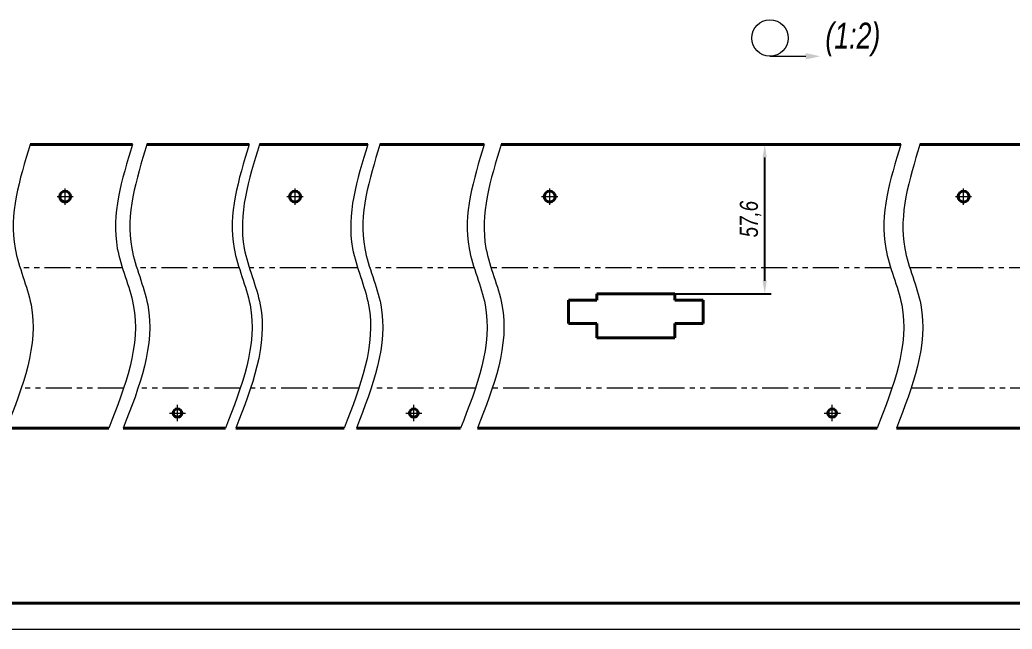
# Model space of a CAD drawing. Header units: millimetres. Extents: x 12064 to 35004, y -6103 to -2658.
# Drawn here: x 29488 to 29679.4, y -3146.6 to -3029.1 of the extents above; entities that cross this region are included whole.
import ezdxf

# ---------------------------------------------------------------- set-up
doc = ezdxf.new("R2010")
doc.units = ezdxf.units.MM
doc.linetypes.add('LT_03', pattern=[20.32, 12.7, -2.54, 2.54, -2.54])
doc.linetypes.add('LT_04', pattern=[20, 10, -2, 2, -2, 2, -2])
for name, color, linetype, lineweight in [('Layer_01', 5, 'Continuous', 13), ('Layer_03', 5, 'LT_04', 13), ('Layer_04', 7, 'Continuous', 40), ('Layer_05', 6, 'Continuous', 13), ('Layer_06', 7, 'Continuous', 40), ('Layer_09', 1, 'Continuous', 15), ('Layer_10', 6, 'Continuous', 15), ('Layer_11', 1, 'LT_03', 15)]:
    doc.layers.add(name, color=color, linetype=linetype, lineweight=lineweight)
doc.styles.add('Style_01', font='ARIALNI.TTF', dxfattribs={"width": 0.9, "height": 3.5})
doc.dimstyles.new('DimStyle_02', dxfattribs={"dimtxt": 3.5, "dimasz": 2.5, "dimexe": 1.25, "dimexo": 0, "dimtad": 1, "dimdec": 1, "dimlfac": 2, "dimtxsty": 'Style_01', "dimcen": 2.5, "dimazin": 3, "dimtfac": 1, "dimtdec": 1, "dimtmove": 0, "dimatfit": 3})

# ---------------------------------------------------------------- blocks, each defined once
blk = doc.blocks.new('*D1921')
at = {"layer": 'Defpoints', "color": 0, "ltscale": 0.5}
for p in [(29614.29, -3053.15), (29631.66, -3053.15), (29614.29, -3081.93)]:
    blk.add_point(p, dxfattribs=at)
at = {"layer": 'Layer_09', "color": 0, "lineweight": -2, "ltscale": 0.5}
for p, q in [((29614.29, -3053.15), (29632.91, -3053.15)), ((29631.66, -3079.43), (29631.66, -3055.65)), ((29614.29, -3081.93), (29632.91, -3081.93))]:
    blk.add_line(p, q, dxfattribs=at)
at = {"layer": 'Layer_09', "color": 0, "ltscale": 0.5}
for points in [[(29631.24, -3055.65), (29632.07, -3055.65), (29631.66, -3053.15)], [(29631.24, -3079.43), (29632.07, -3079.43), (29631.66, -3081.93)]]:
    blk.add_solid(points, dxfattribs=at)
at = {"layer": 'Layer_09', "color": 0, "ltscale": 0.5, "insert": (29628.92, -3067.54), "char_height": 3.5, "attachment_point": 5, "rotation": 90, "style": 'Style_01'}
blk.add_mtext('57,6', dxfattribs=at)

msp = doc.modelspace()

# ---------------------------------------------------------------- linework, layer by layer
at = {"layer": 'Layer_03', "ltscale": 0.5}
for p, q in [((29507.755, -3076.91), (29488.021, -3076.91)), ((29530.266, -3076.91), (29510.532, -3076.91)), ((29553.131, -3076.91), (29532.236, -3076.91)), ((29575.605, -3076.91), (29555.485, -3076.91)), ((29655.966, -3076.91), (29578.862, -3076.91)), ((29683.796, -3076.91), (29659.651, -3076.91)), ((29507.985, -3100.149), (29488.251, -3100.149)), ((29530.496, -3100.149), (29510.762, -3100.149)), ((29553.361, -3100.149), (29532.467, -3100.149)), ((29575.836, -3100.149), (29555.715, -3100.149)), ((29656.196, -3100.149), (29579.092, -3100.149)), ((29684.026, -3100.149), (29659.881, -3100.149))]:
    msp.add_line(p, q, dxfattribs=at)
at = {"layer": 'Layer_04'}
for p, q in [((29489.967, -3053.145), (29509.701, -3053.145)), ((29512.478, -3053.145), (29532.212, -3053.145)), ((29534.183, -3053.145), (29555.077, -3053.145)), ((29557.431, -3053.145), (29577.552, -3053.145)), ((29580.809, -3053.145), (29657.912, -3053.145)), ((29661.597, -3053.145), (29685.742, -3053.145)), ((29593.787, -3087.68), (29593.787, -3083.18)), ((29593.787, -3083.18), (29599.287, -3083.18)), ((29599.287, -3081.93), (29614.287, -3081.93)), ((29599.287, -3083.18), (29599.287, -3081.93)), ((29614.287, -3081.93), (29614.287, -3083.18)), ((29614.287, -3083.18), (29619.787, -3083.18)), ((29619.787, -3083.18), (29619.787, -3087.68)), ((29599.287, -3087.68), (29593.787, -3087.68)), ((29599.287, -3090.43), (29599.287, -3087.68)), ((29619.787, -3087.68), (29614.287, -3087.68)), ((29614.287, -3087.68), (29614.287, -3090.43)), ((29614.287, -3090.43), (29599.287, -3090.43)), ((29485.419, -3107.814), (29505.153, -3107.814)), ((29507.93, -3107.814), (29527.664, -3107.814)), ((29529.635, -3107.814), (29550.53, -3107.814)), ((29552.883, -3107.814), (29573.004, -3107.814)), ((29576.261, -3107.814), (29653.364, -3107.814)), ((29657.049, -3107.814), (29681.194, -3107.814))]:
    msp.add_line(p, q, dxfattribs=at)
for centre, radius in [((29496.709, -3063.192), 1.05), ((29541.062, -3063.192), 1.05), ((29590.187, -3063.192), 1.05), ((29670.013, -3063.192), 1.05), ((29518.383, -3104.914), 0.825), ((29563.963, -3104.914), 0.825), ((29644.687, -3104.914), 0.825)]:
    msp.add_circle(centre, radius, dxfattribs=at)
at = {"layer": 'Layer_05'}
for p, q in [((29632.665, -3036.141), (29639.569, -3036.148)), ((29312.111, -3146.567), (30203.111, -3146.567))]:
    msp.add_line(p, q, dxfattribs=at)
msp.add_circle((29632.665, -3032.635), 3.505, dxfattribs=at)
msp.add_solid([(29639.569, -3036.764), (29642.39, -3036.152), (29639.569, -3035.533)], dxfattribs=at)
at = {"layer": 'Layer_06', "linetype": 'Continuous'}
msp.add_line((29332.111, -3141.567), (30012.987, -3141.567), dxfattribs=at)
at = {"layer": 'Layer_10', "ltscale": 0.5}
for points in [[(29489.967, -3053.145), (29487.898, -3059.889), (29484.672, -3070.403), (29493.08, -3088.112), (29488.524, -3099.829), (29485.419, -3107.814)], [(29509.701, -3053.145), (29507.632, -3059.889), (29504.406, -3070.403), (29512.813, -3088.112), (29508.258, -3099.829), (29505.153, -3107.814)], [(29512.478, -3053.145), (29510.409, -3059.889), (29507.183, -3070.403), (29515.591, -3088.112), (29511.035, -3099.829), (29507.93, -3107.814)], [(29532.212, -3053.145), (29530.143, -3059.889), (29526.917, -3070.403), (29535.325, -3088.112), (29530.769, -3099.829), (29527.664, -3107.814)], [(29534.183, -3053.145), (29532.113, -3059.889), (29528.887, -3070.403), (29537.295, -3088.112), (29532.74, -3099.829), (29529.635, -3107.814)], [(29555.077, -3053.145), (29553.008, -3059.889), (29549.782, -3070.403), (29558.19, -3088.112), (29553.634, -3099.829), (29550.53, -3107.814)], [(29557.431, -3053.145), (29555.362, -3059.889), (29552.135, -3070.403), (29560.543, -3088.112), (29555.988, -3099.829), (29552.883, -3107.814)], [(29577.552, -3053.145), (29575.483, -3059.889), (29572.256, -3070.403), (29580.664, -3088.112), (29576.109, -3099.829), (29573.004, -3107.814)], [(29580.809, -3053.145), (29578.739, -3059.889), (29575.513, -3070.403), (29583.921, -3088.112), (29579.366, -3099.829), (29576.261, -3107.814)], [(29657.912, -3053.145), (29655.843, -3059.889), (29652.617, -3070.403), (29661.025, -3088.112), (29656.469, -3099.829), (29653.364, -3107.814)], [(29661.597, -3053.145), (29659.528, -3059.889), (29656.302, -3070.403), (29664.709, -3088.112), (29660.154, -3099.829), (29657.049, -3107.814)]]:
    msp.add_open_spline(points, degree=3, knots=[0, 0, 0, 0, 20.2389916, 31.5560407, 55.7722108, 55.7722108, 55.7722108, 55.7722108], dxfattribs=at)
at = {"layer": 'Layer_11', "ltscale": 0.5}
for p, q in [((29496.709, -3064.754), (29496.709, -3061.631)), ((29541.062, -3064.754), (29541.062, -3061.631)), ((29590.187, -3064.754), (29590.187, -3061.631)), ((29670.013, -3064.754), (29670.013, -3061.631)), ((29495.148, -3063.192), (29498.271, -3063.192)), ((29539.5, -3063.192), (29542.624, -3063.192)), ((29588.625, -3063.192), (29591.749, -3063.192)), ((29668.452, -3063.192), (29671.575, -3063.192)), ((29518.383, -3106.476), (29518.383, -3103.352)), ((29563.963, -3106.476), (29563.963, -3103.352)), ((29644.687, -3106.476), (29644.687, -3103.352)), ((29516.822, -3104.914), (29519.945, -3104.914)), ((29562.402, -3104.914), (29565.525, -3104.914)), ((29643.125, -3104.914), (29646.249, -3104.914))]:
    msp.add_line(p, q, dxfattribs=at)

# ---------------------------------------------------------------- texts
at = {"layer": 'Layer_01', "style": 'Style_01', "width": 0.9}
msp.add_text('(1:2)', height=5, dxfattribs=at).set_placement((29643.361, -3034.668))

# ---------------------------------------------------------------- dimensions: what is measured, and where the dimension line sits
at = {"layer": 'Layer_09', "ltscale": 0.5}
dim = msp.add_linear_dim(base=(29631.656, -3053.145), p1=(29614.287, -3081.93), p2=(29614.287, -3053.145), angle=270, dimstyle='DimStyle_02', dxfattribs=at)
dim.commit()
dim.dimension.update_dxf_attribs({"geometry": '*D1921', "text_midpoint": (29628.92, -3067.538)})

doc.saveas('drawing.dxf')
